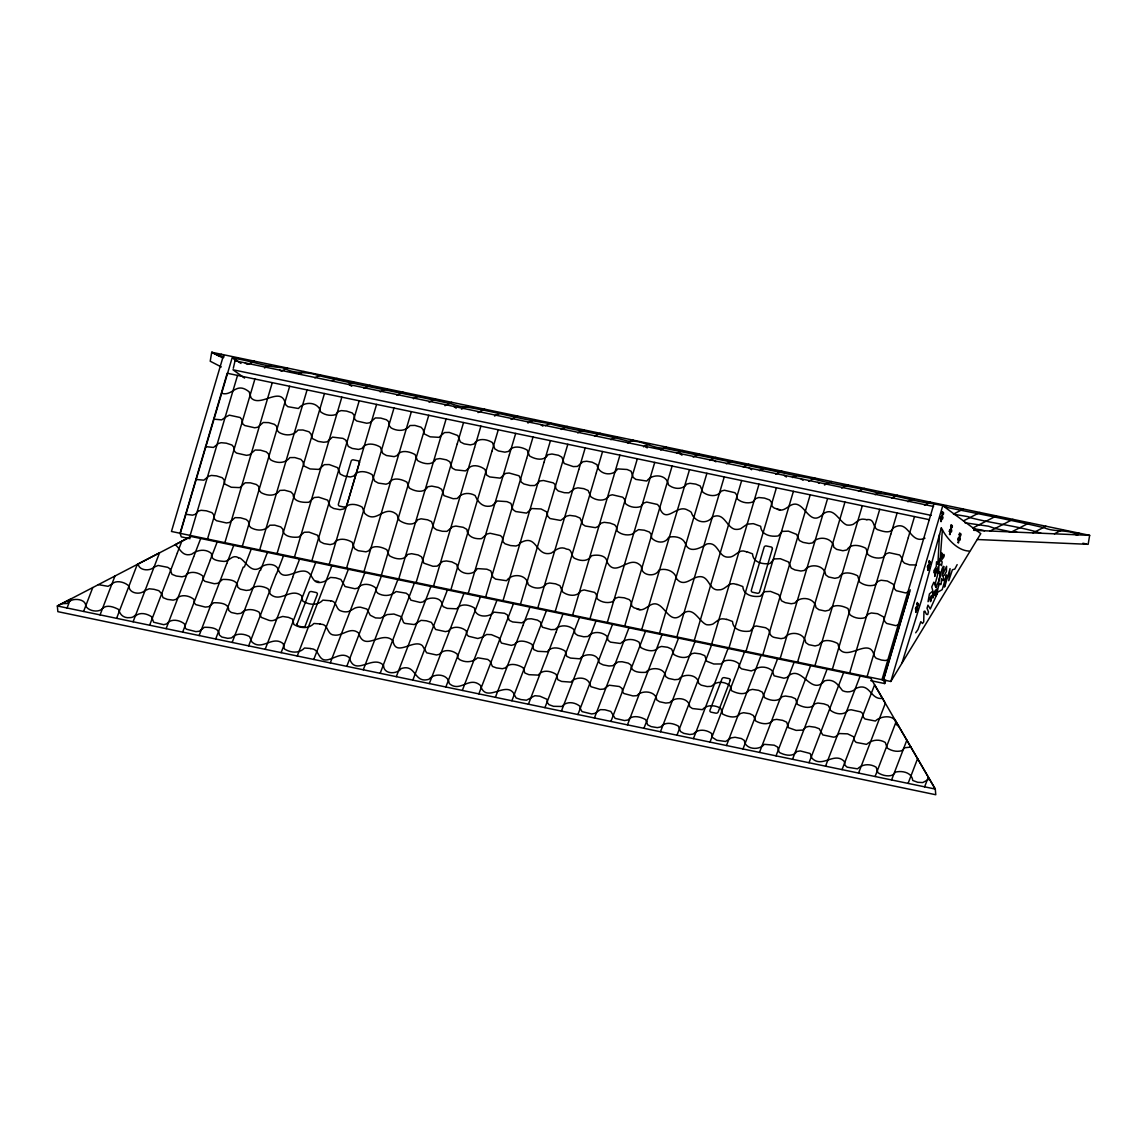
<?xml version="1.0" encoding="UTF-8"?>
<svg xmlns="http://www.w3.org/2000/svg" width="1147" height="1147" viewBox="0 0 1147 1147"><rect width="100%" height="100%" fill="white"/><g stroke="black" fill="none" stroke-linecap="round" stroke-linejoin="round"><path stroke-width="1.5" d="M532.681 646.521L532.079 644.413C527.104 641.417 518.487 638.736 514.401 644.485L511.333 645.36L501.397 643.066L498.902 637.818L491.389 634.649L486.672 634.463L482.887 636.857M514.286 694.494L514.286 693.777M867.189 551.721L867.677 554.359C871.792 557.671 878.057 559.033 883.104 557.327L886.115 553.8L889.226 552.711L899.735 555.005L902.116 558.417M942.39 529.627L940.253 558.503L937.945 563.077L939.436 535.262L941.257 527.677C946.576 538.574 957.931 551.363 970.147 551.09L980.785 533.627L942.934 505.784A7.556 1.677 -78.2 0 0 942.576 506.357L890.818 681.49L882 679.641L933.744 504.522A7.556 1.677 -78.2 0 1 934.117 503.934L943.393 505.684L945.529 507.175C978.678 513.827 1011.969 520.208 1044.243 527.778C1055.011 532.495 1067.728 529.011 1077.965 534.832L1075.814 534.746L1078.983 533.126M221.299 366.925L210.216 361.233L211.722 352.258L1089.65 535.348L1088.145 544.323L977.445 539.52M939.694 560.41L939.235 562.905L941.916 552.954L941.544 557.886L943.866 554.374C945.845 557.6 938.92 560.281 942.174 561.915L941.515 565.643L939.967 563.98L938.891 565.915L938.576 573.228L939.694 571.693L940.081 575.12L937.773 584.941L942.189 568.468L943.278 566.36L944.067 566.69L942.06 575.851L946.605 566.26L946.433 571.478L944.497 575.077C941.128 576.238 945.185 578.303 943.364 580.511L942.719 580.654C939.909 573.084 942.834 589.013 939.594 583.422C936.956 590.576 938.906 586.217 936.167 595.623M233.314 368.273L235.035 360.803M939.551 534.287L921.543 600.082L902.101 662.651M190.029 538.689L181.269 536.868L180.036 533.312L227.192 373.248L929.256 519.663M190.144 535.448L237.544 375.384M207.507 539.061L254.921 379.012M224.884 542.689L272.283 382.654M242.318 546.316L289.675 386.267M259.681 549.943L307.081 389.894M277.072 553.571L324.472 393.521M294.435 557.198L341.849 397.149M311.855 560.826L359.226 400.762M329.218 564.439L376.589 404.389M346.58 568.066L394.009 408.017M363.986 571.665L411.386 411.644M381.334 575.321L428.763 415.271M398.755 578.948L446.14 418.884M416.117 582.576L457.151 444.032M457.237 443.846L463.56 422.526M474.6 447.473L480.908 426.139M433.509 586.203L474.543 447.66M491.963 451.086L498.285 429.767M450.886 589.816L491.905 451.301M468.248 593.443L509.268 454.929M509.383 454.685L515.691 433.394M485.64 597.071L526.659 458.556M526.731 458.298L533.04 437.007M503.031 600.698L544.051 462.241M544.151 461.911L550.46 440.649M520.423 604.326L561.428 465.868M561.528 465.539L567.822 444.262M537.8 607.953L578.805 469.524M578.92 469.137L585.214 447.889M555.205 611.58L596.196 473.195M596.297 472.75L602.576 451.517M572.568 615.193L613.545 476.808M613.659 476.363L619.953 455.144M589.959 618.821L637.345 458.757M607.337 622.448L654.736 462.399M624.714 626.076L672.128 466.012M641.718 629.617L689.519 469.639M659.511 633.33L706.91 473.281M676.859 636.943L724.259 476.894M694.265 640.571L741.665 480.536M711.627 644.198L759.027 484.163M729.019 647.826L776.419 487.776M746.009 651.367L793.409 491.332M762.812 654.865L810.212 494.816M780.204 658.493L827.489 498.888M797.566 662.12L844.966 502.056M814.929 665.733L862.2 506.128M832.349 669.375L873.426 530.674M873.498 530.358L879.735 509.311M849.683 672.988L890.775 534.287M890.918 533.986L897.14 512.953M867.103 676.615L908.18 537.957M908.281 537.599L914.517 516.566M870.688 680.644L884.724 683.569L883.505 680.028L910.231 589.802M884.724 683.569L885.728 680.171M883.262 679.97L909.557 591.651L905.485 592.913L896.237 590.691L894.316 588.554L893.456 584.353L887.291 580.999L881.082 580.239L877.971 581.343L874.96 584.87C869.928 586.647 863.662 585.242 859.519 581.959L857.698 575.837C851.92 572.826 842.773 570.575 838.772 577.443L834.844 578.317L828.564 576.97L825.668 574.833C824.679 564.955 809.768 562.761 804.448 570.417L800.921 571.02L794.971 569.944L791.244 568.109L788.462 561.973L780.29 558.689L774.125 558.962L770.124 563.464C762.87 564.639 752.919 562.517 752.532 553.843L746.625 551.65M67.056 608.01L70.454 599.164L57.35 605.974L57.852 611.652L935.78 794.742L935.278 789.064L870.774 678.221L191.019 536.466L175.19 544.696C180.423 548.682 182.101 557.041 191.692 554.216C197.298 549.757 205.858 548.381 211.636 553.7C210.073 560.596 219.364 560.94 224.138 561.428C229.558 561.385 232.153 554.058 238.476 557.686M83.602 611.451L92.764 587.565M100.061 614.892L114.972 576.009M116.607 618.333L137.296 564.396L159.519 552.84L133.095 621.774M149.626 625.215L177.197 553.313M177.298 552.983L181.799 541.255M166.129 628.656L193.7 556.754M193.814 556.453L200.639 538.646M182.66 632.112L210.245 560.18M210.317 559.894L217.141 542.087M199.134 635.538L226.719 563.607M226.848 563.363L233.687 545.528M215.679 638.994L243.25 567.062M244.368 567.019L251.207 549.184M232.167 642.435L259.752 570.489M260.484 570.403L267.337 552.553M248.655 645.861L276.241 573.93M276.585 573.758L283.438 555.908M292.7 577.127L299.539 559.263M265.172 649.317L292.757 577.371M281.13 652.643L315.654 562.618M297.259 656.012L331.784 565.987M313.776 659.453L348.301 569.428M330.279 662.894L364.789 572.869M346.795 666.335L381.32 576.324M363.284 669.776L397.794 579.751M414.325 583.206L380.173 673.303M396.317 676.658L430.842 586.647M412.834 680.114L447.359 590.088M429.322 683.54L463.875 593.544M445.853 686.996L473.338 615.322M473.496 614.964L480.392 596.985M462.327 690.437L489.812 618.763M489.984 618.405L496.895 600.426M478.858 693.878L506.357 622.19M506.487 621.846L513.383 603.867M495.389 697.319L522.889 625.602M522.989 625.316L529.9 607.308M511.877 700.76L539.391 629.029M539.477 628.757L546.388 610.749M528.409 704.215L555.937 632.441M556.023 632.226L562.933 614.19M544.925 707.656L572.439 635.882M572.496 635.653L579.421 617.631M561.413 711.097L595.938 621.086M577.916 714.538L612.441 624.513M594.418 717.979L628.914 627.954M610.921 721.42L645.46 631.409M627.466 724.861L661.962 634.85M643.94 728.302L678.465 638.291M660.471 731.757L694.967 641.732M676.974 735.198L711.513 645.173M693.448 738.625L728.001 648.614M709.993 742.08L744.503 652.055M726.481 745.521L761.006 655.51M742.998 748.962L777.523 658.952M759.486 752.403L794.054 662.393M776.032 755.859L810.556 665.833M792.534 759.285L827.059 669.275M809.022 762.726L843.561 672.716M825.539 766.182L860.092 676.171M842.056 769.623L874.602 684.802L885.341 703.254L858.573 773.064M875.104 776.519L896.108 721.735L894.932 719.728M891.577 779.96L906.833 740.173M908.094 783.401L917.586 758.654L896.108 721.735M924.611 786.842L928.339 777.15L917.586 758.654M957.157 564.625L954.777 569.127L952.426 569.715L948.77 580.712L950.046 568.597L944.841 586.418L944.382 587.078L946.519 574.919L942.203 589.63L937.888 592.11L930.289 608.971L927.966 605.157L927.02 608.24L928.453 611.853L927.737 614.548L926.418 614.319L924.898 611.107L923.966 611.451L923.708 621.889L922.46 623.495L920.826 621.66L917.958 629.617L915.679 632.8M969.688 551.822L890.818 681.49M195.836 479.446L203.836 480.163L208.668 476.292L211.349 475.432L216.496 475.89L222.203 477.711L224.081 479.862L224.783 484.02L231.278 487.26L239.737 487.604L245.2 482.801L250.404 482.83L256.383 484.507L258.749 486.529L259.523 490.744L261.1 492.651C267.265 496.006 275.481 496.622 279.854 490.429L284.542 490.185L290.836 491.905L293.116 494.185C292.901 501.927 303.109 502.744 308.83 502.228L314.264 497.511L318.708 497.167L327.698 500.149L330.236 506.515L333.705 508.494L340.057 509.684L343.799 508.953C347.828 502.544 356.445 503.805 362.194 507.146L364.732 513.412C376.904 524.767 383.815 503.691 396.848 514.544L399.285 520.351C404.317 523.935 414.067 526.674 417.637 519.792L421.064 518.802L427.602 519.82L431.53 521.627L433.91 527.921L436.606 529.799L442.355 531.29L446.929 531.362L452.549 526.803L455.832 526.057L463.202 527.319L466.915 529.412C467.144 536.853 474.887 539.377 481.539 538.631L487.059 534L490.127 533.269L500.551 535.635L502.386 537.527L503.003 541.771L505.024 543.807L510.515 545.556L515.964 546.001L518.673 544.968L520.595 542.488M537.929 482.873L540.008 480.98L543.434 480.493L553.212 482.858L555.033 484.464L555.98 488.751L558.231 490.973L564.267 492.694L568.826 492.852L574.704 488.593L577.93 487.833L583.809 488.665L588.153 490.515L589.873 494.543M111.89 584.067L108.047 586.318L98.37 584.64M537.9 482.959L534.76 485.539L530.1 485.539L523.849 483.948L521.125 481.998L520.552 479.174M329.074 440.233L332.444 437.107L342.953 438.383L345.734 440.075L348.33 446.484L352.229 448.434L358.509 449.409L361.936 448.491C365.879 442.011 374.797 443.688 380.317 447.115L382.826 453.481L386.439 455.517L394.152 456.635L396.891 455.674C400.719 449.094 409.723 451.588 415.085 454.57L417.451 460.463C422.971 463.861 432.204 466.098 435.932 459.201L439.932 458.556L446.47 459.861L449.796 461.739L452.119 468.033L455.373 469.826L465.41 470.901L468.334 468.636M111.933 583.995C116.234 579.651 125.08 582.146 128.98 586.088C128.908 593.716 140.909 595.322 145.196 590.189M102.527 608.541C106.628 604.154 114.198 607.078 118.729 609.544C119.905 614.835 123.804 618.376 129.941 617.631A5.334 4.201 -5.1 0 0 134.142 616.168L135.79 614.749M468.349 468.564C472.349 463.546 480.765 466.026 485.009 469.51L486.686 475.116L489.712 476.937L500.235 478.141L505.512 473.424L509.11 473.008L519.061 475.804L520.58 479.102M102.47 608.613C98.499 612.971 88.118 611.05 85.753 605.888M187.018 574.145L185.068 576.023L182.029 576.798L176.251 576.023L171.964 574.317L169.942 568.84L167.749 567.335L158.114 565.457L154.013 567.206M329.06 440.319L326.909 441.882L323.569 442.24L318.163 441.38L312.185 438.455L311.023 434.082L308.987 431.788L302.908 429.996L297.976 430.053C293.417 436.018 285.503 435.96 279.137 432.505L277.416 430.612L276.642 426.354L274.42 424.333L268.656 422.626L263.28 422.483L257.717 427.272L254.648 427.774L244.684 425.508L242.662 423.802L241.945 419.63L240.11 417.494L229.271 415.157L225.099 417.436M225.07 417.508L221.672 419.874L214.145 419.171M69.623 601.315L67.1 603.465L61.68 603.723M633.976 532.495L638.578 529.613L644.356 530.215L649.388 532.05L651.052 534.201L651.74 538.158C656.328 542.832 664.902 544.094 668.586 537.527A1.663 1.52 -19 0 1 668.93 537.269C674.651 535.749 682.838 537.341 685.261 543.391C688.903 554.116 700.588 548.065 706.853 543.979C718.624 541.183 717.979 557.944 728.617 557.112C735.17 557.571 738.496 548.667 745.435 551.506A12.158 11.112 -19 0 1 746.582 551.908M682.436 614.032C672.113 624.427 666.808 610.778 659.998 605.774C650.435 598.691 645.89 613.444 637.044 608.971M822.643 514.386C812.535 524.681 807.144 511.089 800.276 506.056C790.527 499.002 786.326 513.698 777.322 509.268M633.947 532.581L632.527 534.072C627.567 535.936 621.086 534.631 617.186 531.075L616.34 526.817L614.649 524.796L609.946 523.046L604.182 522.329L601.1 523.147L597.945 526.573L595.365 527.663L585.214 526L582.662 524.308L580.024 518.071L575.665 516.193L569.772 515.376L566.532 516.15L560.625 520.437L550.03 518.544L547.793 516.308L546.861 512.006L541.054 508.967L531.807 508.551L526.588 513.125L515.663 511.533L512.953 509.569L510.888 503.347L506.931 501.626L497.325 500.981L492.02 505.727C482.815 508.25 477.998 502.099 475.116 495.533C468.908 492.063 461.596 492.895 457.237 498.486L453.18 498.716L443.961 495.619L441.667 489.325L438.355 487.432L431.802 486.113L427.788 486.772C424.017 493.64 414.813 491.446 409.278 488.02L406.927 482.141C401.593 479.131 392.532 476.564 388.733 483.217L386.009 484.192L378.324 483.088L374.682 481.066L372.187 474.686C366.682 471.259 357.721 469.539 353.806 476.034L350.38 476.966L344.129 476.005L340.186 474.069L337.619 467.675L329.203 464.549L324.343 464.65L318.78 469.41L310.091 468.951L304.055 466.026L302.88 461.682L300.887 459.373L294.851 457.553L289.861 457.596C285.273 463.531 277.373 463.546 270.993 460.076L269.258 458.169L268.484 453.925L266.29 451.889L260.527 450.183L255.121 450.025L249.544 454.829L246.476 455.33L236.511 453.065L234.49 451.359L233.787 447.187L231.952 445.036L226.317 443.186L221.099 442.699L218.374 443.545L213.485 447.445L205.499 446.599M69.709 601.229C74.111 597.859 85.753 599.121 85.767 605.831M530.846 697.863L526.487 700.2L520.939 699.57L516.136 697.978L514.257 694.58M714.395 684.013L711.226 686.336L707.154 686.551L701.233 685.16L698.609 683.282C698.021 674.192 683.612 672.959 678.551 679.339L674.622 679.712L668.486 678.393L665.633 676.544C664.988 667.626 650.894 666.35 645.747 672.343C641.001 672.558 634.062 672.658 631.366 668.084M530.889 697.763L534.903 695.713L539.864 696.186L547.004 699.297L547.535 702.91L548.997 704.688L553.485 706.308L561.944 706.48C566.317 700.975 574.833 702.036 579.823 706.208L580.31 708.287M482.844 636.943L477.826 638.506L468.42 636.212L466.858 634.492L466.198 630.821C461.28 626.749 452.649 625.43 448.348 630.993L445.437 631.624L435.616 629.474L431.401 622.391L426.354 620.799L421.064 620.355L414.268 624.57L404.948 623.38L403.586 622.563L401.321 616.713L393.894 614.032L387.199 614.577L380.489 618.133L375.499 617.918L370.237 615.236L366.882 609.043L360.531 607.207A10.495 8.273 -5.1 0 0 354.968 608.082L349.62 611.107A7.957 6.265 -5.1 0 1 345.935 611.853A10.839 8.531 -5.1 0 1 341.462 611.093C335.469 609.86 337.261 601.057 330.651 600.842M682.594 613.846C693.577 605.387 698.566 621.244 706.308 624.628A10.767 9.836 -19 0 0 713.018 623.982L717.377 620.728A7.757 7.097 -19 0 1 722.567 618.835L724.89 619.065A10.237 9.348 -19 0 1 726.538 619.552M822.872 514.143C833.855 505.684 838.815 521.555 846.586 524.925A10.767 9.836 -19 0 0 853.296 524.279L857.641 521.025A7.757 7.097 -19 0 1 862.845 519.132L865.168 519.362A10.237 9.348 -19 0 1 866.817 519.849M154.142 566.876C150.271 571.593 138.801 570.704 138.214 563.923M714.423 683.942C718.983 681.003 726.725 682.207 730.281 686.25L731.528 690.68C736.732 693.362 745.02 695.899 749.22 690.236L752.432 689.376L758.64 690.336L762.339 692.143L764.59 697.62C770.024 700.659 778.01 702.279 782.225 696.645L785.437 696.043L791.459 696.989L795.545 698.795L797.337 704.287C802.413 707.111 810.972 709.764 814.872 703.857L817.883 703.039L823.847 703.842L828.077 705.348L829.883 708.359M755.5 669.031C760.389 665.776 768.089 666.851 772.232 670.78L774.067 675.812L783.96 678.192L786.928 677.49C801.151 661.833 810.528 697.319 824.607 680.816C834.371 678.207 838.199 685.304 842.558 690.68C847.318 692.86 852.608 692.085 856.149 688.315C868.594 682.766 869.899 695.957 878.416 698.208A12 9.448 -5.1 0 0 882.53 698.408M145.067 590.547L149.196 588.784L154.071 589.314L158.831 590.676L161.67 593.788M187.047 574.073C191.621 570.762 198.904 572.74 202.904 576.095L203.392 579.823L204.84 581.314L214.274 583.723L217.744 583.336L222.704 579.421C228.067 579.364 237.859 579.651 237.701 587.106L240.253 589.157L246.218 590.447L249.989 589.988C254.648 584.855 262.305 585.63 267.968 588.741L269.531 591.422M755.429 669.26L751.285 670.923L741.579 668.859L739.715 667.239L739.055 663.841C735.241 660.486 728.861 659.253 724.115 661.116L721.148 663.97L713.764 663.998L706.681 661.217L704.817 655.668L700.229 653.876L694.509 653.116L691.526 653.804C687.354 659.396 679.253 657.733 673.934 654.579L671.655 649.073L667.654 647.281L661.575 646.449L658.536 647.424C654.378 653.044 645.933 650.435 640.872 647.611L639.037 642.148C633.072 638.349 625.459 638.463 620.513 643.496L610.419 642.134L608.025 640.241L607.15 636.413C602.003 631.553 592.712 630.85 587.852 636.499L583.78 636.771L577.687 635.381L575.034 633.517L574.174 629.746C569.027 625.072 560.051 624.183 555.076 629.474L551.033 629.631L542.345 627.208L540.423 622.032L537.527 620.14L531.348 618.778L527.462 618.993L521.985 622.864L512.609 621.946L509.282 620.355L507.39 614.964L504.565 613.272L493.97 612.154C488.522 618.219 474.686 617.416 474.5 608.039C469.18 604.67 460.836 602.978 456.721 608.828L447.244 608.383L443.315 606.734L442.183 604.971C441.982 596.469 427.587 596.311 423.157 601.903L420.189 602.447L410.855 600.153L408.389 594.92L406.181 593.2L396.131 591.537C391.027 596.01 384.059 596.727 377.865 593.271L376.316 591.551L375.671 587.909C370.768 583.78 362.122 582.504 357.821 588.081L354.882 588.726L345.046 586.533L340.888 579.45L335.799 577.859L330.522 577.428L324.816 581.271C309.26 587.35 315.138 569.543 301.546 571.163C293.804 571.823 282.248 581.042 278.205 569.442M135.217 616.254C139.619 611.709 147.017 613.631 151.59 616.742L153.641 622.233L163.734 624.685L166.731 623.882C170.889 618.176 179.893 619.982 184.552 623.997L185.025 627.71L186.474 629.216L195.893 631.624L199.363 631.237L204.352 627.294C209.686 627.251 219.507 627.524 219.321 634.951L221.815 637.015L227.766 638.334L231.565 637.89C236.268 632.786 243.881 633.459 249.573 636.599L251.853 641.904C262.233 651.424 272.341 634.908 283.18 643.668L284.399 648.944C290.635 652.901 299.295 653.718 304.514 648.012L310.651 648.485M261.803 566.647C266.505 563.421 275.61 563.306 278.162 569.184M520.236 542.975C537.57 532.724 535.205 557.528 551.377 553.083C555.865 549.872 560.453 545.814 566.661 549.126C573.314 549.198 570.245 557.6 575.837 558.847C581.343 561.327 588.21 561.428 591.537 555.808C596.555 554.316 606.577 555.019 606.964 561.772C615.667 578.762 628.327 554.933 639.696 564.768A4.402 4.014 -19 0 1 641.517 567.708C641.718 575.751 655.539 577.5 658.894 570.245A1.649 1.505 -19 0 1 659.367 569.916C666.378 567.966 675.196 571.364 676.73 578.963C684.2 587.708 691.483 577.371 699.082 576.712C709.692 575.493 708.559 591.006 718.925 589.83C725.478 590.289 728.804 581.386 735.743 584.224A12.158 11.112 -19 0 1 736.89 584.626M261.702 566.718C251.58 574.848 246.505 562.102 240.038 558.13A9.248 7.283 -5.1 0 0 238.39 557.915M899.836 624.427L895.75 625.631L886.574 623.409L884.624 621.287L883.749 617.029L877.527 613.702L871.333 612.971L868.25 614.075L865.254 617.588C860.221 619.351 853.942 617.975 849.827 614.649L848.006 608.555C842.242 605.573 833.08 603.279 829.109 610.147L825.195 611.036L818.915 609.702L815.99 607.58C814.987 597.673 800.09 595.479 794.756 603.136L791.229 603.738L785.279 602.662L781.551 600.827L778.741 594.648L770.512 591.393L764.404 591.694L760.418 596.182C753.163 597.386 743.227 595.178 742.84 586.547L736.933 584.368M191.019 536.466L57.35 605.974L935.278 789.064L928.339 777.15M889.398 659.425L885.269 660.529L881.369 660.041L876.165 658.278L874.286 656.156C870.129 635.71 848.034 661.762 839.217 648.672L837.855 643.582C832.163 640.528 822.872 638.09 818.886 644.958L815.073 645.947L808.735 644.671L805.696 642.535C804.793 632.685 789.724 630.233 784.491 637.99L781.035 638.65L775.071 637.589A6.882 6.28 -19 0 1 769.58 632.026L768.433 629.545L765.623 627.739L756.303 625.99L754.066 626.606L750.167 631.051C742.912 632.284 732.904 630.162 732.517 621.459L726.625 619.28M221.428 354.28L218.547 355.756L211.722 352.258L222.905 357.993M233.558 358.796L237.974 357.735M248.369 364.273L254.448 361.162M264.47 367.958L270.979 364.617M282.004 370.839L287.467 368.058M298.736 374.194L303.998 371.499M314.794 377.865L320.486 374.94M332.372 380.775L337.032 378.395M348.416 384.431L353.505 381.822M364.029 388.346L370.037 385.277M380.245 391.93L386.539 388.718M396.876 395.299L403.013 392.145M413.407 398.74L419.544 395.6M429.064 402.21L435.502 398.927M444.95 405.708L451.631 402.296M461.467 409.149L468.148 405.737M477.998 412.576L484.636 409.178M494.529 416.017L501.167 412.619M511.017 419.458L517.655 416.06M527.864 423.014L534.545 419.587M545.226 425.752L550.689 422.942M561.213 429.451L567.206 426.397M577.658 432.921L583.694 429.824M594.619 436.147L600.225 433.279M610.849 439.717L616.699 436.72M627.753 442.957L633.23 440.161M643.524 446.8L649.761 443.602M660.658 449.911L666.249 447.043M677.131 453.395L682.78 450.499M693.161 457.08L699.297 453.94M709.778 460.463L715.785 457.381M726.381 463.847L732.288 460.822M743.299 467.073L748.79 464.263M759.486 470.671L765.293 467.704M775.659 474.313L781.838 471.145M792.52 477.553L798.312 474.586M808.563 481.253L814.843 478.041M824.464 484.995L831.331 481.482M841.583 488.106L847.819 484.909M858.501 491.36L864.365 488.364M875.147 494.715L880.853 491.805M891.62 498.185L897.37 495.246M907.865 501.755L913.858 498.687M924.468 505.182L930.403 502.142M944.87 506.616L946.906 505.569M954.017 513.813L963.394 509.01M963.437 520.896L979.911 512.465M972.9 527.95L996.428 515.906M990.133 531.018L1012.944 519.347M1029.476 522.788L1011.568 531.95L995.094 528.48M1032.96 532.882L1045.949 526.229M1054.38 533.814L1062.466 529.67M924.984 538.172C909.485 545.112 909.098 518.071 893.226 527.978C890.746 534.531 882.115 531.104 877.312 529.57C872.494 527.003 875.018 518.63 866.903 519.577M929.4 778.999L922.733 782.569L917.7 782.297L912.754 780.476C911.908 772.461 902.316 770.483 895.606 772.074L892.796 774.999C888.036 776.92 882.158 775.386 877.942 772.72L876.136 767.2C869.913 763.458 862.558 763.931 857.526 768.848L847.146 767.171L845.038 765.293L844.364 761.551C834.342 751.027 822.284 768.777 811.947 758.196L810.112 753.479L800.276 750.927L796.85 751.529C792.835 757.393 784.634 755.17 779.286 752.446L777.566 747.055L774.211 745.192L764.275 744.331C759.343 750.783 744.977 749.507 744.317 740.446L741.378 738.568L735.069 737.277L731.313 737.851L725.564 741.464L716.818 740.274L712.316 737.335L711.627 733.507C706.366 729.535 697.964 728.56 693.405 734.008L689.82 734.51L683.798 733.363L680.529 731.542L678.35 726.08C673.002 723.126 664.973 721.42 660.715 726.969L657.317 727.642L651.181 726.61L647.611 724.818L646.564 721.477M663.898 448.147C707.283 457.051 752.002 466.227 796.061 475.747M916.267 564.984L909.643 564.869L904.381 563.12L902.474 560.998L902.087 558.489M236.167 358.667C251.637 361.248 265.975 366.667 282.019 367.671A5.334 0.918 9.5 0 1 284.685 368.746L285.173 369.234M796.09 475.733L811.904 478.471C833.984 485.052 857.856 487.002 879.978 493.511C898.804 495.604 916.166 502.071 934.848 503.877M953.458 514.186L967.738 516.609A4.273 0.731 9.5 0 1 969.616 517.498C993.044 523.677 1018.006 525.943 1040.974 533.226M937.142 593.917L936.827 588.956L935.034 595.293L935.579 590.045L932.955 597.988L933.371 592.038L930.504 601.645L931.364 595.623L928.052 601.688L929.428 593.931L932.855 590.977L931.751 586.934L933.83 582.203L935.909 587.565L936.827 586.504L935.45 582.719L937.615 574.805L938.246 566.546L934.719 576.439L936.396 568.511L934.188 572.941L933.887 570.79L936.267 566.561L936.54 561.786L938.232 564.467L938.203 562.862M664.041 448.119C652.156 448.434 642.377 440.247 630.406 441.208A4.76 0.817 9.5 0 1 627.194 440.978C600.956 433.451 573.457 430.526 547.563 423.2C517.555 419.042 489.396 409.837 459.388 406.138A10.997 1.893 9.5 0 1 458.298 405.88L451.258 403.873C407.128 393.923 361.678 385.779 317.877 375.47C307.64 371.069 295.539 374.295 285.66 368.976M910.847 747.098L904.653 747.758L902.044 750.582C897.226 752.217 891.348 750.898 887.233 748.016L885.283 742.453C878.831 738.639 871.792 739.858 866.544 744.36L856.149 742.396L854.357 740.503L853.655 736.79L847.59 733.851L839.332 733.55L836.937 735.571A4.273 3.369 -5.1 0 1 833.554 737.148L822.757 734.912L819.216 728.732L815.087 727.227L809.065 726.366L805.983 727.141L803 730.051L796.161 730.395L788.448 727.671L786.67 722.18L782.67 720.359L776.591 719.37L773.322 719.943C769.078 725.549 761.164 724.044 755.701 720.99L753.436 715.527L749.837 713.706L743.586 712.703L740.317 713.534C736.13 719.212 727.829 716.732 722.61 714.036L721.535 710.997A4.789 3.771 -5.1 0 0 719.083 707.455C713.506 704.918 706.652 704.803 702.365 709.649L692.415 708.545L689.705 706.681C689.132 697.591 674.723 696.215 669.662 702.652L665.805 703.068L659.654 701.778L656.729 699.928C656.055 691.01 642.033 689.648 636.829 695.67L632.972 695.928L624.054 693.562L622.706 692.2L622.061 688.429L619.38 686.508L609.186 685.218L603.666 689.089L600.082 689.361L590.934 686.695L589.687 683.813M973.602 530.301L1089.65 535.348M973.387 528.681L980.828 529.871A12 2.065 9.5 0 1 984.527 530.789M1009.245 531.85L1016.887 532.194M320.07 623.925L313.934 623.466C308.701 629.173 300.055 628.355 293.818 624.398L292.614 619.136L288.471 617.373L282.736 616.455L277.087 618.262A6.595 5.19 -5.1 0 1 269.215 620.412L261.272 617.373L259.021 612.068C253.344 608.928 245.702 608.197 241.013 613.33L237.257 613.788L231.293 612.484L228.755 610.419C228.941 602.964 219.091 602.691 213.729 602.749L208.754 606.706L205.27 607.078L195.865 604.655L194.445 603.15L193.958 599.437C189.284 595.422 180.308 593.644 176.136 599.336L173.125 600.139L167.376 599.379L163.06 597.673L161.627 593.931M310.55 648.686A10.997 8.66 -5.1 0 1 311.74 648.801C319.468 649.274 318.006 661.289 327.053 659.898C334.365 658.779 341.878 651.553 349.276 657.632C354.867 677.418 372.503 654.22 383.413 665.217A1.634 1.276 -5.1 0 1 383.571 665.647C383.829 674.551 396.991 674.508 401.206 668.572C416.547 663.511 413.637 683.999 428.992 679.253C434.441 672.572 448.434 673.992 449.223 683.469C459.689 692.817 468.506 676.859 479.088 684.386A4.76 3.756 -5.1 0 1 480.951 686.824C487.016 703.455 506.515 679.999 514.3 694.351M640.083 609.573L633.976 607.81L631.811 605.989L631.022 601.759L629.316 599.623L624.24 597.802L618.505 597.214L615.581 598.232L612.527 601.673C607.552 603.58 601.057 602.275 597.128 598.705L596.311 594.461L594.633 592.411L584.124 589.945L581.042 590.791C577.056 597.214 568.037 595.981 562.604 591.909L559.965 585.687L555.592 583.837L549.7 583.02L546.474 583.794C542.287 589.83 533.341 588.898 528.193 584.554C526.846 574.059 511.906 572.855 506.558 580.726L495.604 579.12L492.909 577.113L490.844 570.919L486.873 569.213L477.324 568.597C472.492 576.998 457.825 574.131 456.764 564.396L451.875 561.901L446.384 560.955L442.642 561.457L437.15 566.131L432.993 566.303L423.874 563.177L421.58 556.854L418.182 554.976L411.615 553.7L407.701 554.402C403.973 561.27 394.668 559.033 389.206 555.592L386.84 549.728C381.492 546.818 372.445 544.208 368.689 550.847L365.95 551.822L358.151 550.675L354.595 548.639L352.143 542.259C346.566 538.803 337.634 537.197 333.691 543.721L330.207 544.61L323.927 543.592L320.099 541.656L317.533 535.233L309.016 532.122L304.227 532.265L298.736 537.04C293.073 537.757 282.635 536.954 282.836 529.226L280.771 526.932L274.692 525.14L269.789 525.226C265.229 531.176 257.301 531.176 250.935 527.692L249.229 525.77L248.44 521.469L246.218 519.476L240.497 517.784L235.078 517.627L229.5 522.458L226.446 522.96L216.511 520.724L214.475 519.018L213.758 514.831L211.937 512.652L206.331 510.802L201.055 510.3L198.316 511.161L195.334 514.315L192.524 515.161L185.585 514.243M222.905 393.636C233.371 395.371 236.296 381.621 249.1 391.787L251.136 397.952C260.742 408.146 281.89 384.345 285.617 404.662L287.811 406.669L298.449 408.504C303.597 401.665 315.999 401.364 320.027 409.637M780.361 509.87L774.254 508.107L772.089 506.286L771.3 502.071L769.608 499.934L764.504 498.099L758.784 497.511L755.859 498.529L752.805 501.97C747.815 503.877 741.306 502.558 737.378 498.974L736.575 494.744L734.897 492.708L724.402 490.242L721.305 491.088C717.377 497.626 708.244 496.192 702.853 492.178L700.215 485.955L695.813 484.12L689.935 483.303L686.723 484.106C682.551 490.142 673.561 489.167 668.457 484.837C666.981 474.098 652.199 473.324 646.793 481.037L635.825 479.389L633.173 477.381L631.094 471.202L627.108 469.496L617.588 468.894C612.756 477.295 598.089 474.414 597.042 464.693L592.139 462.198L586.647 461.252L582.905 461.754L577.428 466.413L573.299 466.6L564.166 463.474L561.872 457.18L558.503 455.287L551.951 454.011L547.994 454.685C544.266 461.538 535.004 459.345 529.513 455.918L527.161 450.054C521.512 446.8 512.594 444.864 508.58 451.402L504.881 452.162L498.372 450.943L494.859 448.907L492.393 442.541C486.801 439.086 477.912 437.523 473.94 444.018L470.456 444.893L464.162 443.875L460.348 441.925L457.782 435.516L449.237 432.419L444.477 432.562L439 437.337L430.154 436.835L424.232 433.881L423.1 429.508L421.021 427.214L414.927 425.422L410.053 425.523C405.493 431.516 397.536 431.444 391.184 427.974L389.493 426.039L388.718 421.766L386.482 419.773L380.761 418.082L375.341 417.924L369.793 422.756L366.725 423.257L356.774 421.006L354.738 419.315L354.036 415.128L352.215 412.949L346.552 411.085L341.304 410.597L338.58 411.458L335.612 414.612C330.68 416.246 324.458 415.028 320.472 411.687L319.941 409.895M234.791 360.746L933.572 506.487M1082.883 543.234L1086.395 543.965M931.163 515.376L232.97 369.764L244.555 378.08M180.036 533.312L883.505 680.028M318.78 581.629L315.912 581.013M964.899 522.788L988.485 526.201L995.123 528.466M213.973 353.419L223.966 357.061M898.775 726.323L895.879 724.187C896.094 714.165 880.466 715.585 875.39 721.033L865.01 718.997L863.29 717.104L862.573 713.377L860.68 711.871L851.131 709.764L848.207 710.222C843.791 715.843 835.016 714.137 830.199 710.079L829.855 708.43M817.811 482.328L819.015 483.202M801.007 478.829L803.058 480.306M784.018 475.288L786.398 476.994M749.263 468.048L751.615 469.725M714.524 460.807L715.943 461.825M679.727 453.538L681.978 455.158M644.929 446.283L647.209 447.918M540.638 424.533L542.904 426.154M453.739 406.411L456.176 408.16M349.448 384.661L351.742 386.295M279.882 370.151L281.388 371.227M245.128 362.911L247.222 364.402M224.31 355.699L223.579 355.756A7.556 1.677 -78.2 0 0 223.221 356.344L171.462 531.462L180.28 533.312L232.038 358.179A7.556 1.677 -78.2 0 1 232.397 357.592L240.985 363.441M646.593 721.391L645.417 719.47C640.098 716.617 632.269 714.681 627.911 720.015L624.556 720.545L615.107 718.366L610.806 711.427L604.956 709.792L600.426 709.62L594.791 713.434L591.623 713.95L582.016 711.599L580.239 708.459M589.845 494.615L590.82 496.751C596.254 500.709 605.315 502.099 609.258 495.604L612.326 494.773L622.764 497.225L624.484 499.246L625.33 503.49C629.23 507.074 635.696 508.35 640.671 506.53L643.782 503.074L646.707 502.056L657.518 504.479L659.21 506.616C665.676 526.201 676.458 503.218 687.799 510.2A14.524 13.277 -19 0 1 691.311 512.322C693.892 521.67 706.151 525.57 712.516 516.996C724.101 511.662 726.151 526.688 734.524 529.197A10.825 9.893 -19 0 0 740.704 528.695L747.17 524.193L753.149 523.649A13.95 12.746 -19 0 1 754.798 524.165L760.676 526.301C761.092 534.918 770.999 537.154 778.283 535.907L782.254 531.419L788.39 531.147L796.592 534.387L799.373 540.524L803.058 542.373L809.022 543.477L812.578 542.889C817.782 535.205 832.822 537.384 833.797 547.219L836.622 549.356L842.873 550.746L846.873 549.943C850.902 543.076 860.021 545.269 865.842 548.28L867.218 551.65M269.488 591.522L270.219 594.046C280.614 603.508 290.707 587.02 301.546 595.795L302.765 601.057C309.002 605.043 317.647 605.845 322.88 600.139L328.988 600.641A12.603 9.922 -5.1 0 1 330.651 600.827M589.716 683.741C587.336 676.572 575.278 676.501 570.891 682.121L561.614 681.447L557.886 679.755L556.137 674.35C550.804 670.895 542.431 669.275 538.273 675.11L528.91 674.68L524.925 673.031L523.72 669.905M631.395 668.013L630.993 665.059L628.269 663.152L622.104 661.747L618.118 661.891L612.584 665.747L608.971 665.991L603.265 664.902L599.867 663.31L598.763 661.575C597.96 653.188 584.181 652.944 579.794 658.808L570.489 658.077L566.79 656.385L565.07 651.009C559.736 647.568 551.392 645.962 547.219 651.768L537.857 651.31L533.871 649.661L532.652 646.593M523.749 669.819L523.147 667.755C518.2 664.73 509.526 662.063 505.469 667.826L502.4 668.73L496.422 667.912L492.45 666.436L489.955 661.159L487.762 659.439L477.682 657.776C472.636 662.321 465.625 662.937 459.46 659.539L457.911 657.805L457.252 654.134C452.305 650.062 443.674 648.758 439.373 654.335L436.448 654.966L426.655 652.815L422.44 645.704C414.139 638.148 395.944 657.632 392.991 641.087A1.634 1.276 -5.1 0 0 392.833 640.671C381.908 629.689 364.273 652.858 358.681 633.087C350.409 626.033 342.623 636.456 334.178 635.065C326.723 634.793 328.572 624.269 321.16 624.24A10.997 8.66 -5.1 0 0 319.97 624.14M915.492 608.985C916.467 611.079 916.41 603.637 915.492 608.985M915.679 611.881C916.654 613.975 916.596 606.534 915.679 611.881M916.596 607.853C917.586 609.975 917.514 602.419 916.596 607.853M916.84 604.44C917.801 606.548 917.772 599.021 916.84 604.44M917.055 609.932C918.059 611.968 918.001 604.483 917.055 609.932M917.743 605.616C918.718 607.724 918.632 600.282 917.743 605.616M927.436 567.077C928.41 569.184 928.339 561.758 927.436 567.077M927.636 569.973C928.611 572.081 928.525 564.654 927.636 569.973M928.554 565.958C929.529 568.052 929.471 560.611 928.554 565.958M928.783 562.532C929.758 564.654 929.701 557.098 928.783 562.532M929.013 568.037C929.988 570.131 929.902 562.704 929.013 568.037M929.687 563.707C930.661 565.815 930.575 558.388 929.687 563.707M940.511 518.415C941.472 520.523 941.458 513.01 940.511 518.415M940.698 521.312C941.673 523.419 941.644 515.892 940.698 521.312M941.601 517.01C942.562 519.118 942.533 511.605 941.601 517.01M941.83 513.598C942.805 515.706 942.734 508.164 941.83 513.598M942.131 518.63C943.106 520.738 943.02 513.311 942.131 518.63M942.82 514.3C943.78 516.408 943.752 508.895 942.82 514.3M949.343 531.419C950.318 533.513 950.261 526.072 949.343 531.419M949.53 534.301C950.404 536.524 950.519 528.925 949.53 534.301M950.419 530.014C951.393 532.108 951.336 524.666 950.419 530.014M950.648 526.588C951.637 528.695 951.551 521.268 950.648 526.588M950.963 531.635C951.938 533.728 951.867 526.287 950.963 531.635M951.637 527.305C952.612 529.412 952.526 521.971 951.637 527.305M957.874 539.663C958.849 541.757 958.763 534.33 957.874 539.663M958.06 542.545C959.035 544.653 958.949 537.212 958.06 542.545M958.949 538.244C959.924 540.352 959.838 532.925 958.949 538.244M959.179 534.832C960.154 536.925 960.096 529.484 959.179 534.832M959.494 539.879C960.469 541.986 960.383 534.545 959.494 539.879M960.168 535.549C961.143 537.656 961.057 530.215 960.168 535.549M359.455 462.642L346.681 505.87A1.864 1.692 -19 0 1 344.415 507.132L339.684 506.142A1.864 1.692 -19 0 1 338.379 504.178L351.197 460.965A1.864 1.692 -19 0 1 353.204 459.832L358.265 460.879A1.864 1.692 -19 0 1 359.455 462.642M772.375 548.796L759.572 592.024A1.85 1.692 -19 0 1 757.335 593.243L752.633 592.268A1.85 1.692 -19 0 1 751.342 590.261L764.174 547.033A1.85 1.692 -19 0 1 766.21 545.958L771.228 547.004A1.85 1.692 -19 0 1 772.375 548.796M297.13 623.853L296.944 624.355A1.979 1.563 -5.1 0 0 298.335 626.104L302.822 627.051A1.979 1.563 -5.1 0 0 305.217 625.889L317.332 594.404A1.979 1.563 -5.1 0 0 316.07 592.512L311.611 591.565A1.979 1.563 -5.1 0 0 309.174 592.569L297.13 623.853M730.252 680.386L718.094 712.172A1.979 1.563 -5.1 0 1 715.671 713.133L711.169 712.201A1.979 1.563 -5.1 0 1 709.964 710.294L722.008 678.795A1.979 1.563 -5.1 0 1 724.417 677.662L728.89 678.594A1.979 1.563 -5.1 0 1 730.252 680.386"/></g></svg>
